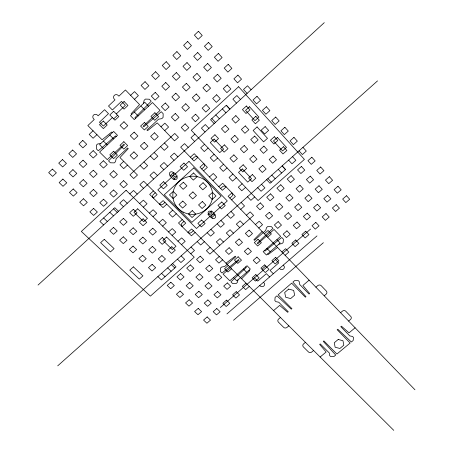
<?xml version="1.0" encoding="UTF-8"?>
<svg xmlns="http://www.w3.org/2000/svg" width="453" height="453" viewBox="0 0 453 453"><rect width="100%" height="100%" fill="white"/><g stroke="black" fill="none" stroke-linecap="round" stroke-linejoin="round"><path stroke-width="0.68" d="M143.448 103.471L144.133 100.306L145.441 99.082L149.309 99.224L151.211 101.212L134.915 117.729L135.549 118.38M238.046 279.801L237.31 282.502L236.087 283.567L232.593 283.527L230.928 281.879L246.353 267.372L245.798 266.811M262.106 231.489L253.89 239.773L254.444 240.345L265.73 230.435L266.506 227.621L267.768 226.517L271.319 226.585L272.972 228.318L257.225 243.193L257.78 243.765L274.076 229.467L280.662 236.347L263.153 251.642L266.449 255.016L280.175 243.04L276.896 239.631M241.602 278.759L249.665 270.701L249.11 270.147M93.046 130.764L89.201 134.394L93.097 138.256L96.942 134.643M130.606 95.323L134.53 91.619L138.38 95.617L134.456 99.309M112.378 117.582L103.352 126.087L99.462 122.185L108.499 113.646L104.603 109.7L98.137 115.821L97.486 115.164A2.786 2.656 30 0 0 93.59 115.028A2.786 2.656 30 0 0 93.612 118.828L94.264 119.484L87.831 125.572L102.101 139.784L111.721 131.999L112.361 132.644M116.262 113.924L125.351 105.356L121.483 101.387L112.384 109.977L108.493 106.019L114.994 99.864L114.349 99.201A2.792 2.69 35 0 1 114.354 95.351A2.792 2.69 35 0 1 118.261 95.498L118.907 96.166L125.447 89.977L139.564 104.598L131.093 113.811L131.732 114.462M113.669 118.89L117.548 115.232M123.743 161.342L119.932 164.881L123.703 168.624L127.508 165.096M160.979 126.772L164.869 123.159L168.595 127.033L164.705 130.634M129.796 193.918L133.567 190.453L137.265 194.099M194.909 134.105L191.019 137.678L194.654 141.483M226.307 105.266L229.903 109.173L226.307 105.26L210.549 119.739L214.161 123.601M38.046 285.062L324.274 22.65M139.632 203.578L143.397 200.141L147.055 203.748L143.295 207.174M153.459 190.945L149.677 194.399L162.995 207.616L166.761 204.201M190.373 157.214L194.229 153.686L207.372 167.35L203.533 170.838M204.558 144.252L200.679 147.797L204.275 151.557L208.148 148.023M155.283 192.763L153.391 194.49A2.622 2.497 4.3 0 0 153.329 198.023L157.106 194.58L143.658 181.183L139.869 184.665L143.561 188.329M192.18 159.082L194.105 157.321A2.639 2.565 -4.2 0 1 197.836 157.434L193.98 160.951L180.679 147.174L184.552 143.618L188.193 147.406M149.371 213.137L153.12 209.728L156.738 213.295L152.995 216.693M214.105 154.286L210.237 157.803L213.799 161.523L217.661 158.018M164.96 202.406L163.074 204.116A2.61 2.486 2.3 0 1 159.382 204.031L163.154 200.605L185.775 223.142L182.032 226.506A2.571 2.429 -4.1 0 1 182.134 223.069L184.009 221.381M201.749 168.992L203.669 167.248A2.627 2.548 -7 0 0 203.81 163.646L199.96 167.14L222.332 190.305L226.149 186.874A2.593 2.486 -14 0 0 222.497 186.778L220.588 188.499M159.003 222.593L162.74 219.212L166.325 222.746L162.587 226.115M172.746 210.164L168.986 213.561L172.565 217.112L176.319 213.72M209.45 176.964L213.284 173.493L216.811 177.163L212.984 180.622M223.55 164.213L219.694 167.701L223.216 171.381L227.066 167.904M168.533 231.953L172.259 228.601L175.804 232.095L172.083 235.441M182.242 219.62L178.493 222.989L191.398 235.798L195.13 232.463M218.839 186.687L222.661 183.244L235.39 196.477L231.585 199.886M232.899 174.031L229.054 177.491L232.536 181.138L236.375 177.689M177.967 241.217L181.681 237.887L185.192 241.347L181.477 244.665M242.145 183.754L238.312 187.185L241.755 190.792L245.583 187.372M193.386 230.724L191.517 232.395A2.565 2.412 -5.4 0 1 187.899 232.327L191.636 228.98L393.765 430.35M229.858 198.097L231.76 196.392A2.582 2.469 -15.3 0 0 231.936 192.887L228.125 196.302L414.954 389.767M57.712 365.843L377.536 80.889M190.775 253.799L194.479 250.503L191.007 247.078M204.394 241.687L200.668 244.999L197.202 241.562M240.736 209.365L244.535 205.985L241.121 202.434M254.699 196.947L250.883 200.345L247.474 196.772M210.13 247.406L206.415 250.702L209.847 254.105L253.584 215.396L250.203 211.879L246.409 215.237M219.235 256.477L215.532 259.75L218.929 263.114L222.627 259.858M255.413 224.558L259.195 221.228L262.542 224.705L258.765 228.029M228.25 265.458L224.558 268.703L227.916 272.038L231.608 268.805M264.32 233.788L268.091 230.475L271.404 233.924L267.638 237.219M246.007 283.148L242.332 286.341L245.628 289.609L249.297 286.421M262.004 269.229L265.713 266.007M281.868 251.953L285.617 248.697L288.861 252.072L285.118 255.316M220.334 307.519L310.577 229.065M226.947 313.918L316.998 235.911M233.51 320.277L323.368 242.706M273.572 310.611L279.654 305.396L287.661 312.298L288.267 311.783L278.742 302.219L275.928 301.664L274.858 300.594L275.09 297.411L276.925 295.832L291.307 309.184L291.919 308.663L278.148 294.778L291.653 283.165L305.362 297.191L305.973 296.664L292.887 282.106L294.733 280.515L298.176 280.56L299.235 281.647L299.586 284.337L309.042 294.048L309.654 293.521L302.927 285.447L309.105 280.158M280.458 317.468L278.646 319.02A2.429 2.186 -17.5 0 0 278.414 322.145L283.669 327.36A2.424 2.169 -17.9 0 0 287.049 327.377L288.861 325.837M315.905 287.202L317.757 285.622A2.458 2.225 -23.4 0 1 321.171 285.662L326.347 291.047A2.446 2.208 -23.6 0 1 326.052 294.224L324.206 295.792M305.418 342.332L303.618 343.85A2.395 2.118 -19.1 0 0 303.357 346.896L308.459 351.958A2.384 2.106 -19.4 0 0 311.783 351.97L313.578 350.463M340.56 312.729L342.389 311.183A2.418 2.157 -24.2 0 1 345.741 311.211L350.769 316.437A2.412 2.14 -24.3 0 1 350.441 319.535L348.612 321.069M320.146 357.009L326.126 352.009L319.665 344.422L320.265 343.918L329.331 353.017L329.637 355.526L330.639 356.528L333.929 356.534L335.724 355.039L323.278 341.392L323.878 340.888L336.924 354.036L350.152 343.017L337.168 329.733L337.774 329.223L351.358 342.009L353.17 340.497L353.499 337.462L352.508 336.443L349.807 335.922L340.809 326.675L341.415 326.166L349.031 332.864L355.101 327.785M226.007 263.227L235.226 256.183L235.781 256.743L224.665 266.511L221.698 267.015L220.464 268.097L220.311 271.387L221.993 273.051L238.578 259.552L239.133 260.113L223.114 274.161L229.813 280.781L247.032 265.73L250.345 269.065L236.817 280.866L233.488 277.564M277.519 247.451L268.244 254.495L267.695 253.935M100.832 143.465L97.627 143.986L96.353 145.181L96.376 148.89L98.301 150.798L115.56 135.86L116.2 136.506M278.929 244.139L281.896 243.635L283.148 242.542L283.397 239.195L281.755 237.485L264.954 251.121L264.399 250.554M103.624 224.943L99.887 221.392L114.785 207.706L118.499 211.302M157.882 276.59L161.393 279.926L176.024 266.913L172.536 263.538M103.601 217.978L107.333 221.54M161.54 273.335L165.045 276.681M109.807 212.281L113.527 215.86M167.644 267.899L171.138 271.262M113.539 208.85L117.259 212.44M171.313 264.626L174.807 268M123.488 206.727L119.773 203.12L123.527 199.677L127.236 203.295M177.446 259.161L180.934 262.547L184.62 259.275L181.138 255.877M103.414 148.488L99.558 144.666L113.652 131.438L117.491 135.305L99.586 152.066L107.253 159.643L123.833 144.179L124.467 144.818L108.527 160.9L110.43 162.786L114.235 162.893L115.504 161.71L116.149 158.68L127.627 147.995L128.261 148.629L119.954 157.57L137.48 175.028L133.686 178.527L129.954 174.824L174.762 133.448L178.448 137.276L174.569 140.849L157.231 122.893L147.542 130.685L146.914 130.039L158.578 119.184L161.778 118.663L163.08 117.457L163.159 113.686L161.285 111.727L143.771 126.817L143.142 126.172L160.034 110.419L152.48 102.531L134.258 119.598L130.436 115.685L144.756 102.248L148.561 106.206M103.392 141.07L107.242 144.903M109.796 135.056L113.641 138.912M140.107 165.453L143.828 169.184L147.644 165.662L143.924 161.925M153.675 179.054L149.994 175.368L153.799 171.868L157.48 175.566M207.157 232.695L210.611 236.155L214.354 232.831L210.9 229.354M219.762 245.333L216.341 241.902L220.073 238.589L223.488 242.027M243.329 268.969L246.647 272.293M259.784 285.469L260.328 286.013A2.475 2.265 -16.7 0 0 263.793 286.053A2.475 2.265 -16.7 0 0 264.008 282.825L263.465 282.281M254.467 277.836L257.746 281.126L266.364 273.652L269.62 276.947M150.311 156.025L154.02 159.784L157.859 156.251L154.15 152.48M163.839 169.739L160.169 166.019L163.997 162.502L167.661 166.228M217.157 223.782L220.605 227.27L224.365 223.929L220.922 220.424M229.722 236.511L226.313 233.057L230.067 229.733L233.471 233.193M273.318 273.742L270.067 270.435L278.737 262.91L275.481 259.569M160.572 146.551L164.269 150.339L168.125 146.789L164.433 142.989M174.054 160.368L170.396 156.619L174.246 153.086L177.904 156.846M227.213 214.824L230.645 218.34L234.422 214.977L230.996 211.455M239.733 227.649L236.336 224.173L240.107 220.826L243.504 224.32M279.501 268.391L280.039 268.94A2.486 2.288 -20.2 0 0 283.516 268.991A2.486 2.288 -20.2 0 0 283.759 265.724L283.221 265.169M134.331 112.033L138.148 115.957M266.891 248.374L270.181 251.76M140.843 105.923L144.649 109.869M205.033 131.97L201.409 128.137L205.317 124.541L208.941 128.392M257.678 187.678L261.075 191.274L264.914 187.865L261.517 184.258M266.653 179.682L270.045 183.301L285.503 169.552L282.128 165.894L285.498 169.558M211.851 118.539L215.464 122.406M267.938 178.539L271.324 182.163M215.787 114.932L219.394 118.805M271.794 175.101L275.181 178.731M222.355 108.896L225.956 112.791M278.25 169.354L281.624 173.006M236.5 103.125L232.91 99.196L236.885 95.549L240.469 99.484M288.612 160.119L291.975 163.799L295.871 160.334L292.513 156.642M247.1 93.403L243.521 89.451L247.519 85.781L251.087 89.745M299.031 150.838L302.377 154.547L306.296 151.064L302.949 147.344M52.435 169.088L48.669 172.638L52.61 176.387L56.37 172.848L52.435 169.088M62.508 159.581L58.726 163.154L62.65 166.931L66.432 163.369L62.508 159.581M72.633 150.028L68.833 153.618L72.746 157.423L76.546 153.844L72.633 150.028M82.814 140.419L78.992 144.031L82.899 147.865L86.716 144.269L82.814 140.419M103.335 121.053L99.473 124.7L103.358 128.601L107.219 124.966L103.335 121.053M113.68 111.296L109.796 114.96L114.954 120.192L118.833 116.54L113.68 111.296M124.077 101.483L120.17 105.17L124.037 109.128L127.939 105.453L124.077 101.483M145.045 81.699L141.093 85.424L144.937 89.445L148.878 85.73L145.045 81.699M155.611 71.727L151.642 75.47L155.47 79.524L159.433 75.793L155.611 71.727M166.234 61.699L162.242 65.464L166.058 69.552L170.045 65.798L166.234 61.699M176.919 51.619L172.904 55.408L176.71 59.524L180.719 55.747L176.919 51.619M187.655 41.483L183.624 45.294L187.417 49.439L191.443 45.645L187.655 41.483M198.454 31.297L194.399 35.124L198.182 39.303L202.231 35.487L198.454 31.297M62.888 179.077L59.139 182.599L63.029 186.308L66.784 182.797L62.888 179.077M72.939 169.649L69.162 173.193L73.046 176.925L76.817 173.397L72.939 169.649M83.035 160.175L79.241 163.731L83.114 167.497L86.902 163.946L83.035 160.175M93.188 150.645L89.371 154.224L93.239 158.018L97.044 154.45L93.188 150.645M123.963 121.761L120.09 125.396L123.924 129.281L127.791 125.657L123.963 121.761M155.237 92.412L151.302 96.104L155.096 100.085L159.031 96.398L155.237 92.412M165.77 82.525L161.817 86.24L165.6 90.243L169.552 86.546L165.77 82.525M176.364 72.582L172.383 76.319L176.16 80.357L180.135 76.631L176.364 72.582M187.015 62.588L183.012 66.342L186.778 70.413L190.775 66.67L187.015 62.588M197.723 52.542L193.703 56.314L197.451 60.419L201.466 56.653L197.723 52.542M208.488 42.435L204.445 46.234L208.182 50.368L212.219 46.58L208.488 42.435M73.233 188.958L69.49 192.451L73.341 196.121L77.084 192.638L73.233 188.958M83.25 179.609L79.49 183.12L83.329 186.817L87.089 183.318L83.25 179.609M93.324 170.209L89.541 173.737L93.375 177.463L97.152 173.946L93.324 170.209M103.443 160.758L99.643 164.309L103.465 168.063L107.265 164.524L103.443 160.758M113.624 151.262L109.802 154.83L113.612 158.612L117.429 155.056L113.624 151.262M123.85 141.71L120.011 145.3L123.811 149.111L127.65 145.538L123.85 141.71M134.139 132.112L130.271 135.719L134.065 139.558L137.922 135.968L134.139 132.112M144.473 122.463L140.594 126.087L144.371 129.96L148.25 126.347L144.473 122.463M154.869 112.763L150.962 116.404L154.733 120.305L158.635 116.676L154.869 112.763M165.317 103.007L161.393 106.67L165.147 110.606L169.071 106.953L165.317 103.007M175.821 93.205L171.88 96.885L175.622 100.849L179.564 97.18L175.821 93.205M186.381 83.346L182.417 87.05L186.149 91.042L190.113 87.35L186.381 83.346M197.004 73.437L193.012 77.157L196.732 81.183L200.719 77.474L197.004 73.437M207.678 63.471L203.669 67.214L207.378 71.268L211.381 67.542L207.678 63.471M218.408 53.454L214.377 57.22L218.074 61.302L222.1 57.554L218.408 53.454M83.465 198.737L79.734 202.202L83.545 205.832L87.27 202.378L83.465 198.737M93.454 189.462L89.705 192.944L93.505 196.602L97.253 193.125L93.454 189.462M103.499 180.135L99.728 183.641L103.516 187.321L107.287 183.833L103.499 180.135M113.595 170.764L109.802 174.286L113.584 178.001L117.372 174.49L113.595 170.764M133.946 151.874L130.113 155.43L133.873 159.201L137.701 155.656L133.946 151.874M144.201 142.35L140.345 145.928L144.094 149.728L147.944 146.16L144.201 142.35M154.507 132.78L150.634 136.376L154.371 140.203L158.244 136.619L154.507 132.78M175.288 113.488L171.376 117.123L175.09 121.008L179.003 117.389L175.288 113.488M185.764 103.765L181.829 107.418L185.532 111.336L189.462 107.695L185.764 103.765M196.291 93.992L192.338 97.661L196.03 101.614L199.977 97.95L196.291 93.992M206.879 84.162L202.899 87.854L206.579 91.834L210.554 88.154L206.879 84.162M217.519 74.281L213.522 77.995L217.191 82.004L221.183 78.307L217.519 74.281M228.221 64.349L224.201 68.08L227.853 72.123L231.868 68.403L228.221 64.349M93.59 208.408L89.864 211.845L93.635 215.435L97.355 212.01L93.59 208.408M103.55 199.207L99.807 202.661L103.573 206.279L107.31 202.836L103.55 199.207M113.567 189.96L109.807 193.431L113.556 197.078L117.316 193.612L113.567 189.96M123.635 180.662L119.852 184.156L123.595 187.825L127.372 184.348L123.635 180.662M185.152 123.856L181.251 127.457L184.926 131.302L188.822 127.712L185.152 123.856M195.594 114.213L191.67 117.831L195.334 121.71L199.252 118.097L195.594 114.213M206.092 104.518L202.151 108.159L205.798 112.067L209.739 108.437L206.092 104.518M216.647 94.773L212.684 98.431L216.319 102.367L220.283 98.72L216.647 94.773M227.253 84.971L223.272 88.652L226.896 92.622L230.877 88.952L227.253 84.971M237.921 75.124L233.912 78.822L237.531 82.825L241.534 79.133L237.921 75.124M126.081 190.266L81.347 231.443L150.373 296.137L194.241 257.196L126.081 190.266M238.601 86.704L191.262 130.277L258.091 200.515L304.416 159.394L238.601 86.704M113.51 227.446L109.807 230.832L113.505 234.348L117.202 230.973L113.51 227.446M123.42 218.391L119.7 221.794L123.386 225.334L127.1 221.942L123.42 218.391M133.386 209.292L129.643 212.706L133.312 216.279L137.049 212.87L133.386 209.292M163.573 181.704L159.773 185.175L163.414 188.827L167.208 185.368L163.573 181.704M173.737 172.412L169.92 175.9L173.55 179.581L177.366 176.104L173.737 172.412M183.958 163.074L180.118 166.579L183.737 170.288L187.576 166.789L183.958 163.074M214.937 134.762L211.041 138.329L214.626 142.123L218.522 138.567L214.937 134.762M225.373 125.232L221.455 128.811L225.028 132.633L228.941 129.065L225.373 125.232M235.86 115.645L231.925 119.247L235.486 123.097L239.422 119.507L235.86 115.645M246.409 106.008L242.446 109.626L245.996 113.51L249.954 109.903L246.409 106.008M257.01 96.319L253.023 99.96L256.562 103.873L260.537 100.243L257.01 96.319M188.992 161.41L157.82 189.869L196.483 228.505L227.293 200.945L188.992 161.41M104.275 239.331L100.594 242.689L110.419 251.936L114.094 248.606L104.275 239.331M137.712 208.805L133.969 212.225L143.703 221.71L147.44 218.318L137.712 208.805M214.133 139.037L210.243 142.593L219.762 152.633L223.64 149.111L214.133 139.037M249.507 106.749L245.543 110.362L254.954 120.668L258.901 117.084L249.507 106.749M193.742 167.927L164.269 194.756L191.862 222.349L221.087 196.132L193.742 167.927M123.318 236.817L119.626 240.175L123.278 243.652L126.97 240.305L123.318 236.817M133.205 227.831L129.49 231.206L133.137 234.711L136.84 231.347L133.205 227.831M143.137 218.805L139.405 222.196L143.04 225.724L146.766 222.344L143.137 218.805M173.239 191.438L169.45 194.881L173.052 198.493L176.84 195.056L173.239 191.438M183.374 182.219L179.569 185.679L183.159 189.32L186.964 185.872L183.374 182.219M193.567 172.955L189.739 176.438L193.318 180.101L197.146 176.636L193.567 172.955M224.456 144.875L220.566 148.408L224.116 152.163L227.995 148.641L224.456 144.875M234.858 135.419L230.951 138.969L234.484 142.752L238.386 139.213L234.858 135.419M245.316 125.911L241.387 129.484L244.909 133.295L248.833 129.734L245.316 125.911M255.826 116.353L251.879 119.943L255.39 123.782L259.337 120.204L255.826 116.353M266.392 106.749L262.429 110.356L265.922 114.224L269.892 110.628L266.392 106.749M257.072 126.925L253.136 130.492L263.572 141.851L267.491 138.318L257.072 126.925M133.023 246.092L129.343 249.422L132.956 252.865L136.636 249.541L133.023 246.092M142.882 237.174L139.179 240.526L142.786 243.991L146.483 240.656L142.882 237.174M152.786 228.216L149.065 231.579L152.661 235.079L156.376 231.721L152.786 228.216M182.802 201.064L179.026 204.484L182.593 208.057L186.364 204.648L182.802 201.064M192.91 191.925L189.116 195.356L192.667 198.958L196.46 195.537L192.91 191.925M203.074 182.735L199.258 186.183L202.797 189.813L206.613 186.376L203.074 182.735M233.867 154.881L229.994 158.386L233.505 162.095L237.372 158.601L233.867 154.881M244.241 145.498L240.345 149.02L243.844 152.763L247.734 149.252L244.241 145.498M254.665 136.07L250.752 139.609L254.235 143.38L258.148 139.847L254.665 136.07M265.147 126.591L261.211 130.153L264.682 133.946L268.618 130.402L265.147 126.591M275.679 117.061L271.726 120.64L275.186 124.467L279.139 120.9L275.679 117.061M142.627 255.266L138.952 258.572L142.536 261.976L146.206 258.68L142.627 255.266M152.457 246.421L148.765 249.745L152.333 253.176L156.019 249.863L152.457 246.421M162.333 237.531L158.624 240.871L162.185 244.331L165.889 241.002L162.333 237.531M192.27 210.594L188.499 213.986L192.027 217.519L195.792 214.144L192.27 210.594M202.349 201.523L198.561 204.932L202.078 208.493L205.86 205.101L202.349 201.523M212.48 192.406L208.674 195.832L212.18 199.422L215.979 196.007L212.48 192.406M243.182 164.773L239.32 168.256L242.791 171.925L246.653 168.459L243.182 164.773M253.521 155.47L249.643 158.963L253.102 162.667L256.981 159.184L253.521 155.47M263.918 146.115L260.016 149.632L263.465 153.357L267.361 149.858L263.918 146.115M274.365 136.715L270.441 140.249L273.878 144.003L277.797 140.487L274.365 136.715M284.869 127.265L280.922 130.815L284.348 134.603L288.289 131.064L284.869 127.265M133.42 266.862L129.773 270.141L139.298 279.105L142.938 275.849L133.42 266.862M166.585 237.044L162.87 240.384L172.31 249.575L176.013 246.262L166.585 237.044M242.349 168.935L238.488 172.4L247.706 182.129L251.551 178.686L242.349 168.935M277.395 137.423L273.47 140.951L282.581 150.928L286.494 147.429L277.395 137.423M152.134 264.348L148.471 267.627L152.01 271.002L155.673 267.729L152.134 264.348M161.936 255.571L158.25 258.867L161.783 262.264L165.464 258.98L161.936 255.571M171.783 246.749L168.086 250.062L171.608 253.487L175.3 250.186L171.783 246.749M201.636 220.022L197.876 223.386L201.37 226.891L205.118 223.533L201.636 220.022M211.681 211.024L207.91 214.405L211.387 217.933L215.158 214.563L211.681 211.024M221.783 201.981L217.989 205.379L221.46 208.929L225.249 205.543L221.783 201.981M252.4 174.569L248.55 178.018L251.981 181.653L255.832 178.216L252.4 174.569M262.712 165.339L258.839 168.805L262.259 172.468L266.126 169.009L262.712 165.339M273.074 156.059L269.178 159.541L272.593 163.233L276.477 159.762L273.074 156.059M283.487 146.732L279.575 150.237L282.972 153.952L286.885 150.464L283.487 146.732M293.957 137.355L290.022 140.877L293.414 144.626L297.338 141.115L293.957 137.355M170.849 282.23L167.208 285.464L170.679 288.765L174.32 285.543L170.849 282.23M180.6 273.589L176.936 276.834L180.396 280.164L184.054 276.93L180.6 273.589M190.396 264.903L186.715 268.17L190.164 271.523L193.839 268.267L190.396 264.903M200.237 256.177L196.54 259.456L199.983 262.836L203.674 259.563L200.237 256.177M260.345 202.882L256.534 206.262L259.914 209.796L263.72 206.426L260.345 202.882M270.543 193.844L266.715 197.242L270.079 200.798L273.901 197.412L270.543 193.844M280.792 184.762L276.942 188.171L280.294 191.761L284.139 188.357L280.792 184.762M291.086 175.628L287.219 179.06L290.56 182.672L294.427 179.252L291.086 175.628M301.443 166.449L297.553 169.898L300.883 173.539L304.767 170.101L301.443 166.449M311.845 157.225L307.938 160.69L311.256 164.36L315.158 160.906L311.845 157.225M180.068 291.041L176.432 294.246L179.869 297.513L183.499 294.32L180.068 291.041M189.79 282.462L186.138 285.684L189.564 288.98L193.21 285.769L189.79 282.462M199.558 273.844L195.889 277.083L199.303 280.401L202.967 277.174L199.558 273.844M209.371 265.181L205.685 268.436L209.093 271.777L212.774 268.538L209.371 265.181M229.15 247.729L225.43 251.019L228.81 254.41L232.531 251.132L229.15 247.729M239.116 238.941L235.373 242.242L238.748 245.662L242.485 242.366L239.116 238.941M249.127 230.107L245.367 233.425L248.731 236.868L252.485 233.561L249.127 230.107M269.309 212.304L265.509 215.651L268.85 219.15L272.644 215.809L269.309 212.304M279.473 203.335L275.656 206.704L278.986 210.226L282.797 206.868L279.473 203.335M289.688 194.32L285.849 197.706L289.167 201.251L293 197.876L289.688 194.32M299.954 185.26L296.098 188.663L299.405 192.236L303.255 188.844L299.954 185.26M310.277 176.155L306.398 179.575L309.693 183.176L313.567 179.767L310.277 176.155M320.65 167.004L316.755 170.441L320.033 174.071L323.929 170.639L320.65 167.004M189.19 299.756L185.566 302.938L188.969 306.177L192.587 303L189.19 299.756M198.884 291.245L195.243 294.444L198.635 297.706L202.27 294.518L198.884 291.245M208.623 282.689L204.966 285.905L208.346 289.19L212.004 285.985L208.623 282.689M218.414 274.093L214.739 277.327L218.108 280.634L221.783 277.417L218.414 274.093M238.136 256.777L234.422 260.039L237.774 263.397L241.483 260.147L238.136 256.777M248.074 248.051L244.343 251.33L247.678 254.716L251.409 251.449L248.074 248.051M258.057 239.286L254.309 242.582L257.632 245.99L261.381 242.706L258.057 239.286M278.176 221.619L274.388 224.948L277.695 228.408L281.477 225.09L278.176 221.619M288.312 212.723L284.501 216.064L287.797 219.552L291.602 216.217L288.312 212.723M298.493 203.776L294.671 207.14L297.955 210.651L301.772 207.304L298.493 203.776M308.731 194.79L304.886 198.165L308.159 201.704L311.998 198.34L308.731 194.79M319.02 185.758L315.158 189.15L318.414 192.718L322.276 189.331L319.02 185.758M329.359 176.676L325.475 180.084L328.725 183.68L332.604 180.277L329.359 176.676M198.221 308.385L194.609 311.545L197.978 314.75L201.585 311.602L198.221 308.385M207.887 299.937L204.258 303.114L207.616 306.341L211.245 303.176L207.887 299.937M217.604 291.449L213.958 294.637L217.304 297.893L220.945 294.71L217.604 291.449M227.366 282.921L223.697 286.12L227.038 289.399L230.696 286.205L227.366 282.921M256.936 257.077L253.216 260.328L256.523 263.674L260.237 260.435L256.936 257.077M286.953 230.843L283.176 234.144L286.449 237.57L290.22 234.28L286.953 230.843M297.055 222.015L293.261 225.334L296.522 228.782L300.311 225.475L297.055 222.015M307.208 213.142L303.397 216.472L306.647 219.948L310.458 216.63L307.208 213.142M317.417 204.224L313.584 207.57L316.823 211.075L320.65 207.734L317.417 204.224M327.672 195.26L323.821 198.624L327.043 202.157L330.894 198.799L327.672 195.26M337.983 186.251L334.11 189.637L337.321 193.188L341.188 189.818L337.983 186.251M264.62 264.892L260.911 268.125L265.277 272.547L268.98 269.331L264.62 264.892M207.163 316.93L203.561 320.061L206.896 323.238L210.492 320.112L207.163 316.93M216.806 308.544L213.182 311.692L216.506 314.892L220.124 311.749L216.806 308.544M226.489 300.118L222.853 303.284L226.166 306.505L229.801 303.351L226.489 300.118M236.223 291.653L232.57 294.835L235.871 298.08L239.524 294.909L236.223 291.653M255.837 274.597L252.145 277.808L255.424 281.098L259.116 277.899L255.837 274.597M275.639 257.372L271.913 260.611L275.169 263.952L278.895 260.718L275.639 257.372M295.639 239.977L291.874 243.25L295.113 246.642L298.872 243.374L295.639 239.977M305.713 231.211L301.93 234.507L305.158 237.921L308.935 234.637L305.713 231.211M315.837 222.406L312.032 225.713L315.248 229.156L319.048 225.86L315.837 222.406M326.013 213.556L322.191 216.879L325.396 220.351L329.212 217.032L326.013 213.556M336.234 204.665L332.394 208.006L335.588 211.494L339.422 208.165L336.234 204.665M346.511 195.724L342.655 199.082L345.832 202.599L349.688 199.252L346.511 195.724M288.68 289.088L284.694 292.513L285.69 297.253L290.662 298.561L294.643 295.152L293.663 290.413L288.68 289.088M338.193 339.484L334.274 342.762L335.135 347.247L339.903 348.465L343.81 345.197L342.966 340.707L338.193 339.484M212.825 218.459A2.14 2.027 -10.4 0 0 215.668 216.155A2.14 2.027 -10.4 0 0 212.197 215.005A2.14 2.027 -10.4 0 0 212.825 218.459M183.306 212.168A19.932 19.071 -5 0 0 212.655 194.569A19.932 19.071 -5 0 0 182.259 179.145A19.932 19.071 -5 0 0 183.306 212.168M209.093 214.212A1.716 1.631 -9.6 0 0 211.5 212.519A1.716 1.631 -9.6 0 0 208.793 211.409A1.716 1.631 -9.6 0 0 209.093 214.212M170.249 175.566A2.197 2.118 2.9 0 0 173.714 174.06A2.197 2.118 2.9 0 0 170.617 171.919A2.197 2.118 2.9 0 0 170.249 175.566M174.541 179.28A1.755 1.687 1.2 0 0 177.208 177.887A1.755 1.687 1.2 0 0 174.62 176.359A1.755 1.687 1.2 0 0 174.541 179.28"/></g></svg>
